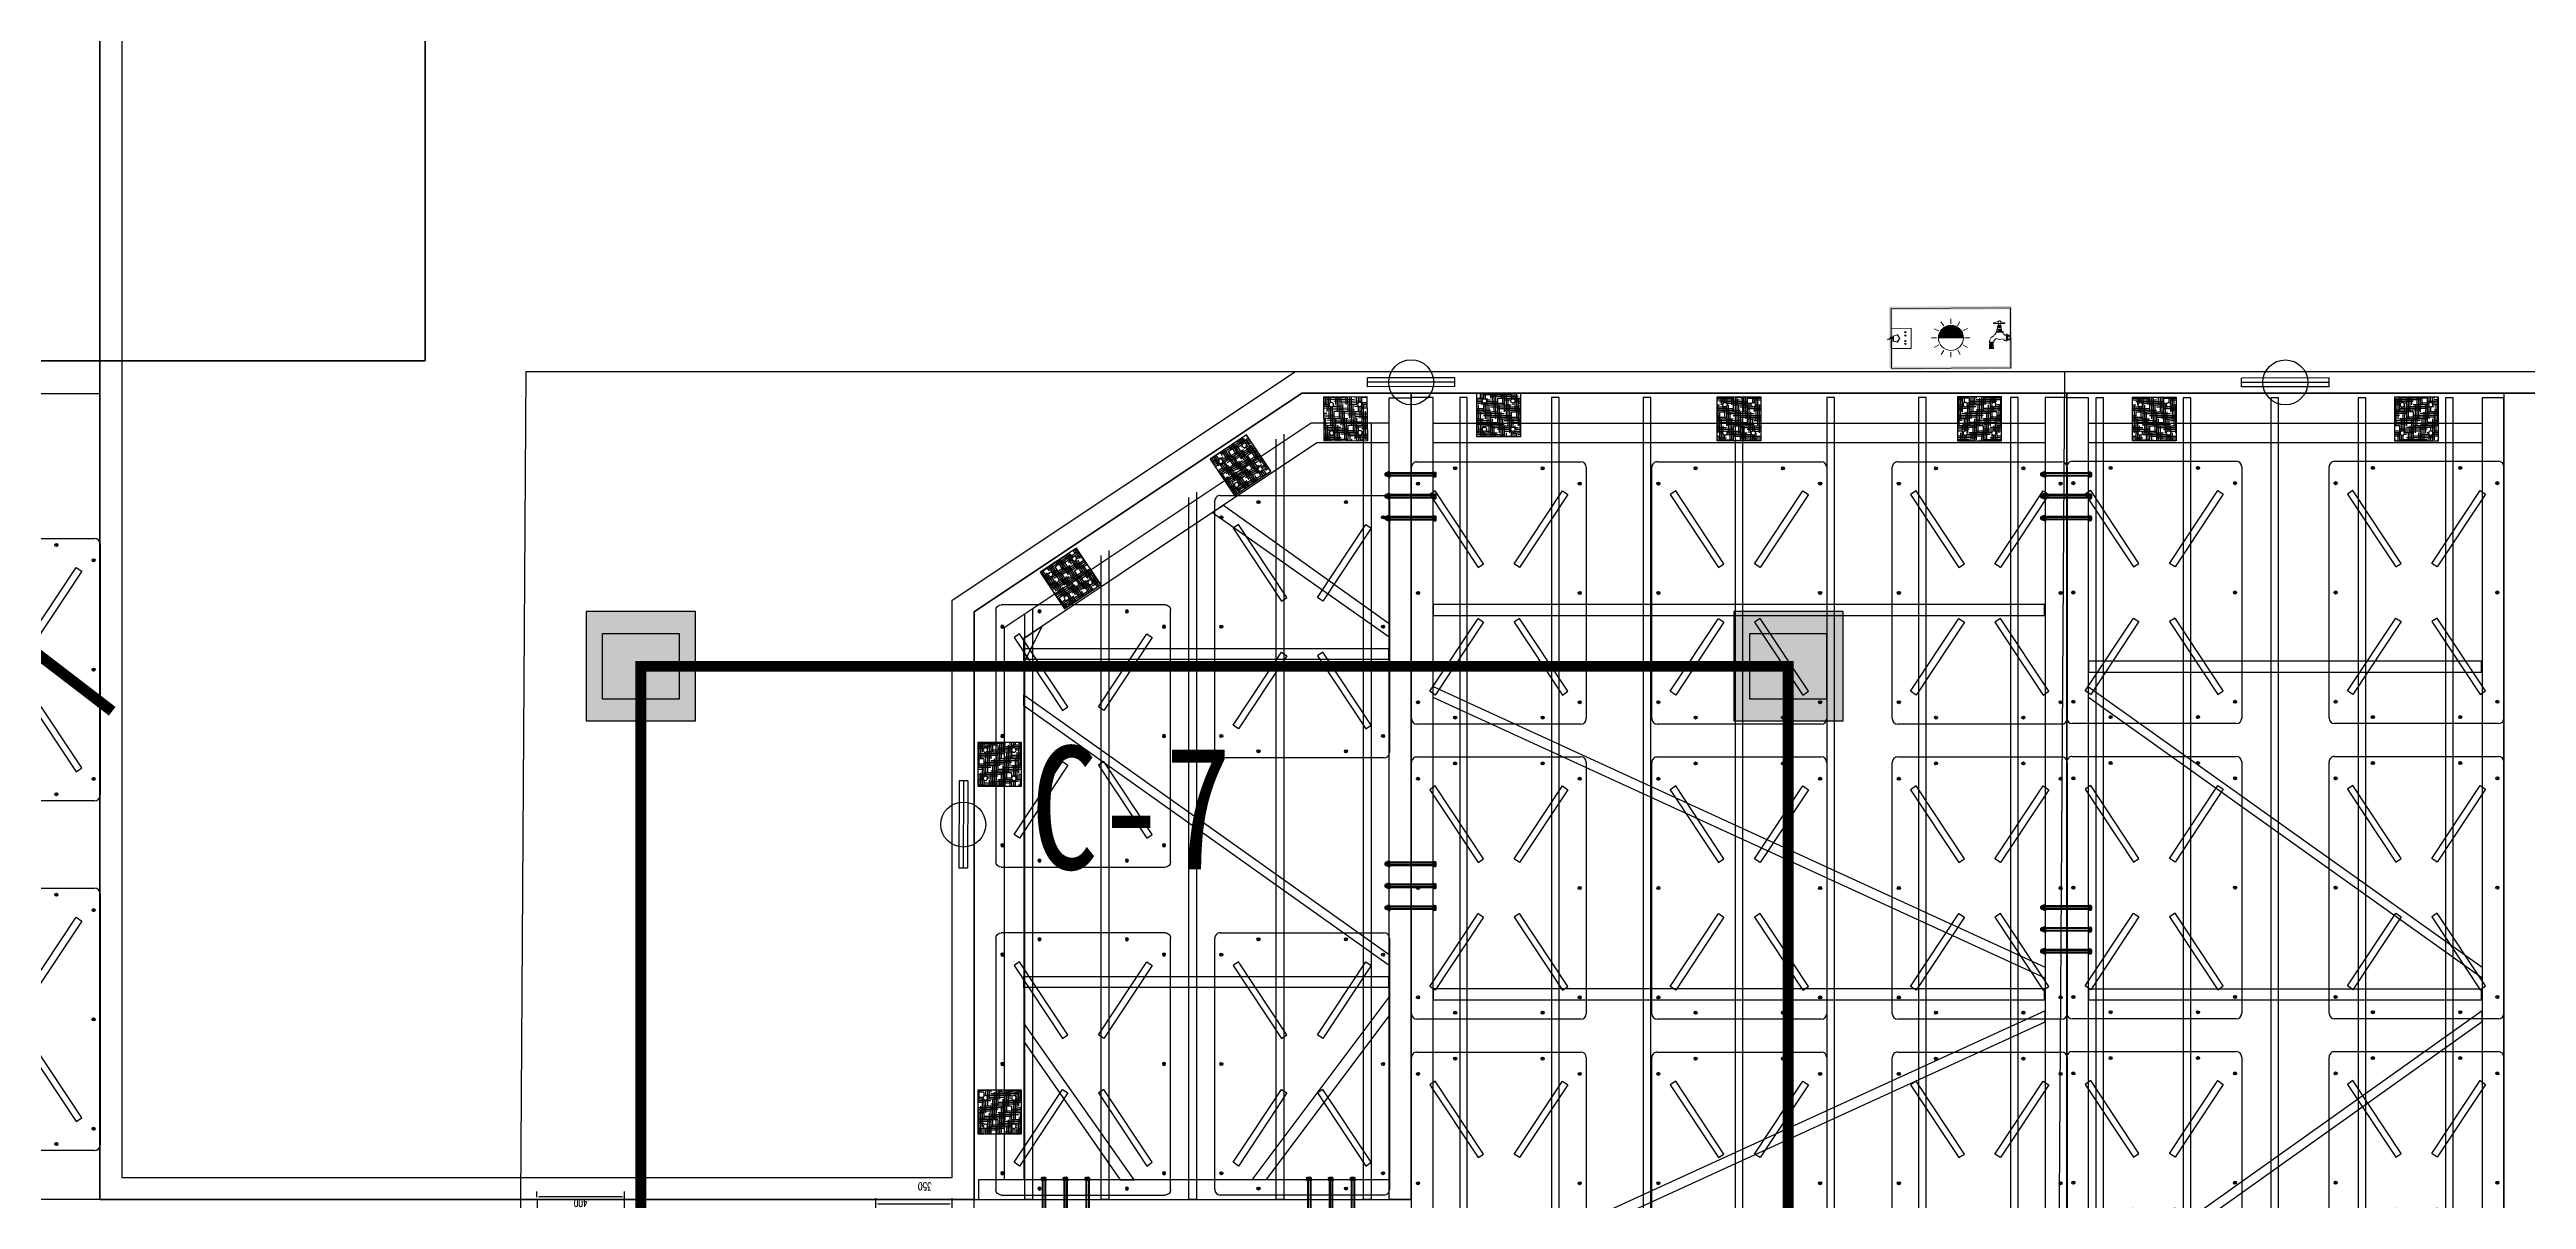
# Model space of a CAD drawing. Extents: x -89702 to 926017, y -610001 to -56924.
# Drawn here: x 324718 to 336052, y -106409 to -101149 of the extents above; entities that cross this region are included whole.
import ezdxf

# ---------------------------------------------------------------- set-up
doc = ezdxf.new("R2010")
doc.units = 0
doc.header["$LTSCALE"] = 10
doc.header["$MEASUREMENT"] = 0
for name, color, linetype in [('BJ02', 2, 'Continuous'), ('C00-00-00', 7, 'Continuous'), ('PUB_TEXT', 7, 'Continuous'), ('W-FLOAT_BOWL浮筒', 253, 'Continuous'), ('W-PLASTIC_RAILINGS塑木栏杆', 6, 'Continuous'), ('W-STEEL_FRAME钢架', 3, 'Continuous'), ('W-STEEL_KEEL钢龙骨', 5, 'Continuous'), ('柱子', 6, 'Continuous'), ('螺栓孔位', 2, 'Continuous'), ('铝合金', 7, 'Continuous')]:
    doc.layers.add(name, color=color, linetype=linetype)
doc.styles.add('STANDARD_T3', font='simplex.shx', dxfattribs={"width": 0.7, "bigfont": 'gbcbig.shx'})
doc.styles.add('黑体', font='simhei.ttf', dxfattribs={"width": 0.8})
doc.dimstyles.new('W&&10', dxfattribs={"dimtxt": 35, "dimasz": 10, "dimexe": 25, "dimexo": 30, "dimgap": 10, "dimtad": 1, "dimdec": 0, "dimzin": 0, "dimdsep": 46, "dimtxsty": 'STANDARD_T3', "dimcen": 0.09, "dimclrd": 1, "dimclre": 1, "dimclrt": 7, "dimazin": 2, "dimtfac": 1, "dimtdec": 0, "dimtix": 1, "dimtmove": 2, "dimatfit": 3, "dimfxl": 0, "dimtolj": 1, "dimtzin": 0, "dimarcsym": 0})

# ---------------------------------------------------------------- blocks, each defined once
blk = doc.blocks.new('0')
at = {"layer": 'BJ02', "color": 5}
blk.add_line((577366, 23437), (579366, 23437), dxfattribs=at)
for points in [[(571366, 27124), (573366, 27124), (573366, 23437), (571366, 23437)], [(579366, 27124), (578866, 27124), (577366, 26124), (577366, 23437), (579366, 23437)], [(582366, 27124), (579366, 27124), (579366, 17124), (582366, 17124)], [(584366, 27124), (582366, 27124), (582366, 17124), (584366, 17124)], [(577366, 23437), (575366, 23437), (575366, 11437), (577366, 11437)]]:
    blk.add_lwpolyline(points, close=True, dxfattribs=at)
at = {"layer": 'PUB_TEXT', "color": 3, "style": '黑体', "width": 0.8}
blk.add_text('C-7', height=563.3, dxfattribs=at).set_placement((577625, 24947))
blk = doc.blocks.new('A$C6B315A5C')
at = {"layer": 'C00-00-00'}
h = blk.add_hatch(color=256, dxfattribs=at)
h.dxf.hatch_style = 2
h.paths.add_polyline_path([(0, 0), (13, 15), (0, 288)])
h = blk.add_hatch(color=256, dxfattribs=at)
h.dxf.hatch_style = 2
h.paths.add_polyline_path([(13, 15), (0, 288), (13, 275)])
h = blk.add_hatch(color=256, dxfattribs=at)
h.dxf.hatch_style = 2
h.paths.add_polyline_path([(0, 288), (13, 275), (552, 288)])
h = blk.add_hatch(color=256, dxfattribs=at)
h.dxf.hatch_style = 2
h.paths.add_polyline_path([(13, 275), (552, 288), (552, 275)])
h = blk.add_hatch(color=256, dxfattribs=at)
h.dxf.hatch_style = 2
h.paths.add_polyline_path([(561, 282), (546, 282), (561, 0)])
h = blk.add_hatch(color=256, dxfattribs=at)
h.dxf.hatch_style = 2
h.paths.add_polyline_path([(546, 282), (561, 0), (546, 15)])
h = blk.add_hatch(color=256, dxfattribs=at)
h.dxf.hatch_style = 2
h.paths.add_polyline_path([(337, 133), (222, 144), (339, 144)])
h = blk.add_hatch(color=256, dxfattribs=at)
h.dxf.hatch_style = 2
h.paths.add_polyline_path([(337, 133), (222, 133), (222, 144)])
h = blk.add_hatch(color=256, dxfattribs=at)
h.dxf.hatch_style = 2
h.paths.add_polyline_path([(334, 123), (222, 133), (337, 133)])
h = blk.add_hatch(color=256, dxfattribs=at)
h.dxf.hatch_style = 2
h.paths.add_polyline_path([(334, 123), (226, 123), (222, 133)])
h = blk.add_hatch(color=256, dxfattribs=at)
h.dxf.hatch_style = 2
h.paths.add_polyline_path([(330, 114), (226, 123), (334, 123)])
h = blk.add_hatch(color=256, dxfattribs=at)
h.dxf.hatch_style = 2
h.paths.add_polyline_path([(330, 114), (231, 114), (226, 123)])
h = blk.add_hatch(color=256, dxfattribs=at)
h.dxf.hatch_style = 2
h.paths.add_polyline_path([(324, 106), (231, 114), (330, 114)])
h = blk.add_hatch(color=256, dxfattribs=at)
h.dxf.hatch_style = 2
h.paths.add_polyline_path([(324, 106), (237, 106), (231, 114)])
h = blk.add_hatch(color=256, dxfattribs=at)
h.dxf.hatch_style = 2
h.paths.add_polyline_path([(561, 0), (546, 15), (0, 0)])
h = blk.add_hatch(color=256, dxfattribs=at)
h.dxf.hatch_style = 2
h.paths.add_polyline_path([(546, 15), (0, 0), (13, 15)])
h = blk.add_hatch(color=256, dxfattribs=at)
h.dxf.hatch_style = 2
h.paths.add_polyline_path([(315, 97), (237, 106), (324, 106)])
h = blk.add_hatch(color=256, dxfattribs=at)
h.dxf.hatch_style = 2
h.paths.add_polyline_path([(315, 97), (246, 97), (237, 106)])
h = blk.add_hatch(color=256, dxfattribs=at)
h.dxf.hatch_style = 2
h.paths.add_polyline_path([(305, 93), (246, 97), (315, 97)])
h = blk.add_hatch(color=256, dxfattribs=at)
h.dxf.hatch_style = 2
h.paths.add_polyline_path([(305, 93), (254, 93), (246, 97)])
h = blk.add_hatch(color=256, dxfattribs=at)
h.dxf.hatch_style = 2
h.paths.add_polyline_path([(296, 89), (254, 93), (305, 93)])
h = blk.add_hatch(color=256, dxfattribs=at)
h.dxf.hatch_style = 2
h.paths.add_polyline_path([(296, 89), (265, 89), (254, 93)])
h = blk.add_hatch(color=256, dxfattribs=at)
h.dxf.hatch_style = 2
h.paths.add_polyline_path([(286, 87), (265, 89), (296, 89)])
h = blk.add_hatch(color=256, dxfattribs=at)
h.dxf.hatch_style = 2
h.paths.add_polyline_path([(286, 87), (275, 87), (265, 89)])
h = blk.add_hatch(color=256, dxfattribs=at)
h.dxf.hatch_style = 2
h.paths.add_polyline_path([(554, 8), (552, 7), (551, 8), (552, 10)])
at = {"layer": 'C00-00-00', "lineweight": 0}
for points in [[(552, 282), (552, 8), (6, 8), (6, 282)], [(491, 169), (487, 174), (483, 169)], [(491, 131), (487, 135), (483, 131)], [(512, 146), (523, 129), (544, 135), (544, 157), (523, 163), (512, 146), (525, 129), (542, 135), (542, 157), (525, 161)]]:
    blk.add_lwpolyline(points, close=True, dxfattribs=at)
for points in [[(279, 210), (279, 233)], [(6, 138), (6, 152)], [(19, 152), (6, 152)], [(19, 138), (6, 138)], [(8, 133), (8, 155)], [(21, 155), (8, 155)], [(21, 133), (8, 133)], [(19, 133), (19, 155)], [(28, 159), (21, 159), (21, 129)], [(28, 150), (21, 150)], [(28, 138), (21, 138)], [(21, 129), (28, 129)], [(25, 150), (28, 157)], [(25, 138), (25, 150)], [(28, 131), (25, 138)], [(32, 133), (28, 133)], [(30, 159), (38, 152)], [(38, 129), (32, 133)], [(74, 148), (57, 152), (40, 150)], [(40, 127), (40, 116)], [(72, 119), (40, 119)], [(47, 114), (40, 116)], [(72, 116), (40, 116)], [(72, 116), (68, 114), (47, 114)], [(47, 114), (47, 106)], [(51, 106), (51, 114)], [(61, 106), (61, 114)], [(68, 114), (68, 106)], [(83, 133), (74, 127), (72, 116)], [(74, 150), (83, 159)], [(83, 159), (83, 165)], [(83, 165), (102, 165)], [(83, 135), (95, 144), (102, 159)], [(85, 195), (85, 191)], [(85, 188), (85, 191)], [(85, 186), (85, 182)], [(85, 180), (85, 182)], [(85, 178), (85, 174)], [(85, 171), (85, 167)], [(85, 165), (85, 167)], [(87, 195), (87, 165)], [(87, 195), (87, 191)], [(87, 188), (87, 191)], [(87, 186), (87, 182)], [(87, 180), (87, 182)], [(87, 178), (87, 174)], [(87, 171), (87, 167)], [(87, 165), (87, 167)], [(89, 195), (89, 191)], [(89, 188), (89, 191)], [(89, 186), (89, 182)], [(89, 180), (89, 182)], [(89, 178), (89, 174)], [(89, 171), (89, 167)], [(89, 165), (89, 167)], [(91, 195), (91, 165)], [(91, 195), (91, 191)], [(91, 188), (91, 191)], [(91, 186), (91, 182)], [(91, 180), (91, 182)], [(91, 178), (91, 174)], [(91, 171), (91, 167)], [(91, 165), (91, 167)], [(93, 195), (93, 191)], [(93, 188), (93, 191)], [(93, 186), (93, 182)], [(93, 180), (93, 182)], [(93, 178), (93, 174)], [(93, 171), (93, 167)], [(93, 165), (93, 167)], [(95, 195), (95, 165)], [(95, 195), (95, 191)], [(95, 188), (95, 191)], [(95, 186), (95, 182)], [(95, 180), (95, 182)], [(95, 178), (95, 174)], [(95, 171), (95, 167)], [(95, 165), (95, 167)], [(97, 195), (97, 191)], [(97, 188), (97, 191)], [(97, 186), (97, 182)], [(97, 180), (97, 182)], [(97, 178), (97, 174)], [(97, 171), (97, 167)], [(97, 165), (97, 167)], [(99, 195), (99, 165)], [(99, 195), (99, 191)], [(99, 188), (99, 191)], [(99, 186), (99, 182)], [(99, 180), (99, 182)], [(99, 178), (99, 174)], [(99, 171), (99, 167)], [(99, 165), (99, 167)], [(102, 195), (102, 191)], [(102, 188), (102, 191)], [(102, 186), (102, 182)], [(102, 180), (102, 182)], [(102, 178), (102, 174)], [(102, 171), (102, 167)], [(102, 165), (102, 167)], [(102, 159), (102, 165)], [(216, 144), (193, 144)], [(224, 176), (203, 188)], [(339, 144), (222, 144)], [(248, 201), (237, 220)], [(311, 201), (324, 220)], [(334, 176), (356, 188)], [(345, 144), (368, 144)], [(552, 142), (552, 191), (461, 191), (461, 99), (552, 99), (552, 140)], [(483, 169), (491, 169)], [(483, 159), (487, 155), (491, 159)], [(483, 159), (491, 159)], [(483, 157), (491, 157)], [(483, 131), (491, 131)], [(483, 119), (487, 114), (491, 119)], [(483, 119), (491, 119)], [(483, 119), (491, 119)], [(489, 169), (485, 169)], [(485, 159), (489, 159)], [(489, 131), (485, 131)], [(485, 119), (489, 119)], [(544, 146), (550, 142), (552, 142), (555, 144), (561, 148), (567, 150)], [(544, 144), (550, 140), (555, 140), (557, 144), (563, 148), (567, 150)], [(567, 150), (569, 150), (567, 150), (569, 152)], [(569, 150), (567, 150), (569, 148)], [(53, 70), (32, 76), (32, 80), (83, 80)], [(47, 106), (51, 106)], [(49, 106), (49, 97), (66, 97)], [(66, 106), (49, 106)], [(49, 93), (49, 91)], [(66, 93), (49, 93)], [(49, 91), (51, 89), (64, 89)], [(53, 66), (49, 80)], [(51, 97), (51, 93)], [(53, 110), (61, 110)], [(53, 89), (53, 93)], [(53, 80), (53, 89)], [(55, 68), (59, 68)], [(59, 89), (59, 93)], [(59, 66), (64, 80)], [(61, 80), (61, 89)], [(61, 70), (83, 76), (83, 80)], [(64, 106), (68, 106)], [(64, 97), (64, 93)], [(66, 93), (66, 91), (64, 89)], [(66, 97), (66, 106)], [(224, 112), (203, 102)], [(248, 89), (237, 70)], [(279, 80), (279, 57)], [(311, 89), (324, 70)], [(334, 112), (356, 102)]]:
    blk.add_lwpolyline(points, dxfattribs=at)
blk.add_circle((279, 144), 57.3, dxfattribs=at)
blk = doc.blocks.new('A$C73584264')
at = {"color": 1}
for p, q in [((0, 102), (398, 144)), ((2, 82), (400, 124)), ((398, 144), (402, 104)), ((0, 102), (4, 62)), ((4, 62), (402, 104))]:
    blk.add_line(p, q, dxfattribs=at)
blk.add_circle((201, 103), 103, dxfattribs=at)
blk = doc.blocks.new('A$Cfdf82907')
at = {"color": 7, "lineweight": 35}
for p, q in [((17844, 22339), (19436, 17599)), ((19436, 17599), (22280, 18554))]:
    blk.add_line(p, q, dxfattribs=at)
at = {"color": 3, "lineweight": 35}
for p, q in [((24076, 20727), (15325, 17788)), ((15325, 17788), (16599, 13996)), ((16599, 13996), (19147, 14852)), ((19147, 14852), (20572, 13749)), ((20572, 13749), (23915, 3795))]:
    blk.add_line(p, q, dxfattribs=at)
at = {"color": 4}
for points in [[(15325, 17788), (16599, 13996), (19147, 14852), (20572, 13749), (23915, 3795)], [(25813, 43136), (29929, 34872), (29171, 26903), (24076, 20727), (15325, 17788)], [(15325, 17788), (16599, 13996), (19147, 14852), (20572, 13749), (23915, 3795)], [(25813, 43136), (29929, 34872), (29171, 26903), (24076, 20727), (15325, 17788)], [(25947, 43091), (30031, 34891), (29268, 26863), (24135, 20642), (15452, 17725), (16662, 14123), (19165, 14964), (20657, 13809), (23978, 3922)]]:
    blk.add_lwpolyline(points, dxfattribs=at)
at = {"color": 1, "const_width": 50}
blk.add_lwpolyline([(17460, 18446), (17622, 18919)], dxfattribs=at)
for p, rotation in [((18383, 14733), 192.2961607709602), ((20923, 13117), 102.5653377163277), ((22196, 9325), 102.5653377163277)]:
    blk.add_blockref('A$C73584264', p, dxfattribs=dict(rotation=rotation))
at = {"color": 1, "lineweight": -3, "rotation": 108.8599224569805}
blk.add_blockref('A$C6B315A5C', (21984, 10797), dxfattribs=at)
blk = doc.blocks.new('柱子')
at = {"layer": '柱子'}
for points in [[(0, 11100), (350, 11100), (350, 10800), (0, 10800)], [(5250, 11100), (5600, 11100), (5600, 10800), (5250, 10800)], [(0, 5700), (350, 5700), (350, 5400), (0, 5400)], [(5250, 5700), (5600, 5700), (5600, 5400), (5250, 5400)], [(0, 300), (350, 300), (350, 0), (0, 0)], [(5250, 300), (5600, 300), (5600, 0), (5250, 0)]]:
    blk.add_lwpolyline(points, close=True, dxfattribs=at)
blk = doc.blocks.new('400柱子')
h = blk.add_hatch(color=1)
h.dxf.hatch_style = 1
h.paths.add_polyline_path([(450, 450), (-50, 450), (-50, -50), (450, -50)])
at = {"layer": '柱子', "color": 2}
blk.add_lwpolyline([(-50, -50), (450, -50), (450, 450), (-50, 450)], close=True, dxfattribs=at)
blk = doc.blocks.new('$matou$00000145')
at = {"layer": 'W-FLOAT_BOWL浮筒'}
for p, q in [((-600, -375), (-600, 375)), ((-575, 400), (575, 400)), ((600, 375), (600, -375)), ((575, -400), (-575, -400))]:
    blk.add_line(p, q, dxfattribs=at)
at = {"layer": 'W-FLOAT_BOWL浮筒', "color": 3}
for p, q in [((-507, 370), (-493, 370)), ((-500, 377), (-500, 363)), ((-7, 370), (7, 370)), ((0, 377), (0, 363)), ((493, 370), (507, 370)), ((500, 377), (500, 363)), ((-577, 200), (-563, 200)), ((-570, 207), (-570, 193)), ((563, 200), (577, 200)), ((570, 207), (570, 193)), ((-577, -200), (-563, -200)), ((-570, -193), (-570, -207)), ((563, -200), (577, -200)), ((570, -193), (570, -207)), ((-507, -370), (-493, -370)), ((-500, -377), (-500, -363)), ((-7, -370), (7, -370)), ((0, -377), (0, -363)), ((493, -370), (507, -370)), ((500, -377), (500, -363))]:
    blk.add_line(p, q, dxfattribs=at)
at = {"layer": 'W-FLOAT_BOWL浮筒', "ltscale": 100}
for points in [[(-450, 316), (-117, 95), (-133, 70), (-467, 291)], [(450, 316), (117, 95), (133, 70), (467, 291)], [(-450, -316), (-117, -95), (-133, -70), (-467, -291)], [(450, -316), (117, -95), (133, -70), (467, -291)]]:
    blk.add_lwpolyline(points, close=True, dxfattribs=at)
at = {"layer": 'W-FLOAT_BOWL浮筒'}
for centre in [(-500, 370), (0, 370), (500, 370), (-570, 200), (570, 200), (-570, -200), (570, -200), (-500, -370), (0, -370), (500, -370)]:
    blk.add_circle(centre, 7, dxfattribs=at)
for centre, start, end in [((-575, 375), 90, 180), ((575, 375), 0, 90), ((-575, -375), 180, 270), ((575, -375), 270, 0)]:
    blk.add_arc(centre, 25, start, end, dxfattribs=at)
blk = doc.blocks.new('*U161')
at = {"layer": 'W-FLOAT_BOWL浮筒', "rotation": 270}
blk.add_blockref('$matou$00000145', (0, 0), dxfattribs=at)
blk = doc.blocks.new('*U162')
at = {"layer": 'W-FLOAT_BOWL浮筒', "color": 0, "linetype": 'ByBlock', "lineweight": -2, "transparency": 16777216}
for p in [(0, 8100), (1200, 8100), (0, 6750), (1200, 6750), (0, 5400), (1200, 5400), (0, 4050), (1200, 4050), (0, 2700), (1200, 2700), (0, 1350), (1200, 1350), (0, 0), (1200, 0)]:
    blk.add_blockref('*U161', p, dxfattribs=at)
blk = doc.blocks.new('*U151')
at = {"layer": 'W-FLOAT_BOWL浮筒', "rotation": 270}
blk.add_blockref('$matou$00000145', (0, 0), dxfattribs=at)
blk = doc.blocks.new('*U152')
at = {"layer": 'W-FLOAT_BOWL浮筒', "color": 0, "linetype": 'ByBlock', "lineweight": -2, "transparency": 16777216}
for p in [(0, 8100), (1100, 8100), (2200, 8100), (0, 6750), (1100, 6750), (2200, 6750), (0, 5400), (1100, 5400), (2200, 5400), (0, 4050), (1100, 4050), (2200, 4050), (0, 2700), (1100, 2700), (2200, 2700), (0, 1350), (1100, 1350), (2200, 1350), (0, 0), (1100, 0), (2200, 0)]:
    blk.add_blockref('*U151', p, dxfattribs=at)
blk = doc.blocks.new('浮箱')
at = {"layer": 'W-FLOAT_BOWL浮筒', "rotation": 270}
blk.add_blockref('$matou$00000145', (0, 0), dxfattribs=at)
blk = doc.blocks.new('*U179')
at = {"layer": 'W-FLOAT_BOWL浮筒'}
blk.add_blockref('浮箱', (0, 0), dxfattribs=at)
blk = doc.blocks.new('*U180')
at = {"layer": 'W-FLOAT_BOWL浮筒', "color": 0, "linetype": 'ByBlock', "lineweight": -2, "transparency": 16777216}
for p in [(0, 2000), (0, 0)]:
    blk.add_blockref('*U179', p, dxfattribs=at)
blk = doc.blocks.new('*U181')
at = {"layer": 'W-FLOAT_BOWL浮筒'}
blk.add_blockref('浮箱', (0, 0), dxfattribs=at)
blk = doc.blocks.new('*U182')
at = {"layer": 'W-FLOAT_BOWL浮筒', "color": 0, "linetype": 'ByBlock', "lineweight": -2, "transparency": 16777216}
for p in [(0, 1500), (0, 0)]:
    blk.add_blockref('*U181', p, dxfattribs=at)
blk = doc.blocks.new('01')
h = blk.add_hatch()
h.set_pattern_fill('HOUND', color=77, scale=5)
h.set_pattern_definition([(0, (0, 0), (31.75, 7.9375), [127, -63.5]), (90, (0, 0), (-7.9375, -31.75), [127, -63.5])])
h.paths.add_polyline_path([(50227, 12928), (50227, 12728), (50427, 12728), (50427, 12928)])
h.paths.add_polyline_path([(50382, 12893, -1), (50402, 12893, -1)], flags=16)
h.paths.add_polyline_path([(50252, 12893, -1), (50272, 12893, -1)], flags=16)
h.paths.add_polyline_path([(50402, 12763, -1), (50382, 12763, -1)], flags=16)
h.paths.add_polyline_path([(50272, 12763, -1), (50252, 12763, -1)], flags=16)
at = {"color": 251}
blk.add_lwpolyline([(50227, 12928), (50427, 12928), (50427, 12728), (50227, 12728)], close=True, dxfattribs=at)
at = {"color": 6}
for centre in [(50262, 12893), (50392, 12893), (50262, 12763), (50392, 12763)]:
    blk.add_circle(centre, 10, dxfattribs=at)
blk = doc.blocks.new('C-1')
at = {"color": 6}
blk.add_lwpolyline([(772003, 55290), (772093, 55290), (772093, 53490), (772003, 53490)], close=True, dxfattribs=at)
at = {"layer": 'W-STEEL_FRAME钢架', "color": 1}
for points in [[(773141, 55287), (773091, 55287), (773091, 53490), (773141, 53490)], [(774491, 55290), (774541, 55290), (773258, 53490), (773208, 53490)], [(774641, 55287), (774591, 55287), (774591, 53490), (774641, 53490)], [(775972, 53490), (776022, 53490), (774740, 55290), (774690, 55290)], [(776140, 55287), (776090, 55287), (776090, 53490), (776140, 53490)], [(777490, 55290), (777540, 55290), (776258, 53490), (776208, 53490)], [(777640, 55287), (777590, 55287), (777590, 53490), (777640, 53490)], [(779003, 53490), (779053, 53490), (777772, 55290), (777722, 55290)], [(779140, 55287), (779090, 55287), (779090, 53490), (779140, 53490)], [(779240, 53490), (779190, 53490), (780472, 55290), (780522, 55290)], [(780640, 55290), (780590, 55290), (780590, 53490), (780640, 53490)]]:
    blk.add_lwpolyline(points, close=True, dxfattribs=at)
at = {"layer": 'W-STEEL_KEEL钢龙骨', "color": 4}
for points in [[(781866, 55158), (771886, 55158), (771886, 55123), (781866, 55123)], [(781866, 54758), (771886, 54758), (771886, 54723), (781866, 54723)], [(781866, 54358), (771886, 54358), (771886, 54323), (781866, 54323)], [(781866, 53958), (771886, 53958), (771886, 53923), (781866, 53923)], [(781866, 53558), (771886, 53558), (771886, 53523), (781866, 53523)]]:
    blk.add_lwpolyline(points, close=True, dxfattribs=at)
at = {"layer": '铝合金', "color": 3}
blk.add_lwpolyline([(781866, 55290), (781866, 55390), (771886, 55390), (771886, 55290), (781866, 55290)], dxfattribs=at)
at = {"layer": '铝合金', "color": 2}
for points in [[(781866, 53390), (781766, 53390), (781766, 55390), (781866, 55390)], [(781866, 53490), (771886, 53490), (771886, 53390), (781866, 53390)]]:
    blk.add_lwpolyline(points, close=True, dxfattribs=at)
at = {"color": 4, "xscale": -1, "rotation": 180}
blk.add_blockref('01', (721656, 67818), dxfattribs=at)
at = {"color": 4}
blk.add_blockref('01', (721656, 40963), dxfattribs=at)
blk = doc.blocks.new('*U1946')
at = {"layer": 'W-STEEL_KEEL钢龙骨', "color": 4}
blk.add_lwpolyline([(17.5, -5040), (17.5, 4940), (-17.5, 4940), (-17.5, -5040)], close=True, dxfattribs=at)
blk = doc.blocks.new('*U1947')
at = {"layer": 'W-STEEL_KEEL钢龙骨', "color": 0, "linetype": 'ByBlock', "lineweight": -2, "transparency": 16777216}
for p in [(0, 0), (420, 0), (840, 0), (1260, 0), (1680, 0), (2100, 0), (2520, 0)]:
    blk.add_blockref('*U1946', p, dxfattribs=at)
blk = doc.blocks.new('C-2')
at = {"color": 6}
blk.add_lwpolyline([(594561, 64256), (594561, 64166), (591761, 64166), (591761, 64256)], close=True, dxfattribs=at)
at = {"layer": 'W-STEEL_FRAME钢架', "color": 1}
for points in [[(594558, 63376), (594558, 63426), (591761, 63426), (591761, 63376)], [(594561, 61768), (594561, 61718), (591761, 63001), (591761, 63051)], [(594558, 61618), (594558, 61668), (591761, 61668), (591761, 61618)], [(591761, 60287), (591761, 60237), (594561, 61518), (594561, 61568)], [(594558, 60118), (594558, 60168), (591761, 60168), (591761, 60118)], [(594561, 58768), (594561, 58718), (591761, 60001), (591761, 60051)], [(594558, 58618), (594558, 58668), (591761, 58668), (591761, 58618)], [(591761, 57305), (591761, 57255), (594561, 58537), (594561, 58587)], [(594558, 57118), (594558, 57168), (591761, 57168), (591761, 57118)], [(591761, 57018), (591761, 57068), (594561, 55787), (594561, 55737)], [(594561, 55619), (594561, 55669), (591761, 55669), (591761, 55619)]]:
    blk.add_lwpolyline(points, close=True, dxfattribs=at)
at = {"layer": '铝合金', "color": 2}
for points in [[(591761, 54393), (591761, 64373), (591661, 64373), (591661, 54393)], [(591761, 54393), (591761, 54493), (594561, 54493), (594561, 54393)]]:
    blk.add_lwpolyline(points, close=True, dxfattribs=at)
blk.add_lwpolyline([(594561, 54393), (594661, 54393), (594661, 64373), (594561, 64373), (594561, 54393)], dxfattribs=at)
at = {"color": 4, "rotation": 270}
for p in [(579233, 114620), (580333, 114603)]:
    blk.add_blockref('01', p, dxfattribs=at)
at = {"color": 4, "xscale": -1, "rotation": 90}
blk.add_blockref('01', (607089, 114603), dxfattribs=at)
at = {"layer": 'W-STEEL_KEEL钢龙骨'}
blk.add_blockref('*U1947', (591900, 59433), dxfattribs=at)
blk = doc.blocks.new('1')
at = {"lineweight": -3}
for p, q in [((-1521938, 1214338), (-1521935, 1214338)), ((-1521938, 1214336), (-1521931, 1214336)), ((-1521938, 1214336), (-1521914, 1214336)), ((-1521936, 1214341), (-1521936, 1214346)), ((-1521936, 1214346), (-1521916, 1214346)), ((-1521935, 1214341), (-1521936, 1214341)), ((-1521934, 1214347), (-1521932, 1214347)), ((-1521933, 1214352), (-1521931, 1214355)), ((-1521933, 1214136), (-1521933, 1214352)), ((-1521919, 1214352), (-1521933, 1214352)), ((-1521932, 1214347), (-1521919, 1214347)), ((-1521932, 1214346), (-1521932, 1214341)), ((-1521921, 1214355), (-1521931, 1214355)), ((-1521919, 1214352), (-1521921, 1214355)), ((-1521919, 1214347), (-1521921, 1214347)), ((-1521921, 1214346), (-1521921, 1214341)), ((-1521919, 1214136), (-1521919, 1214352)), ((-1521917, 1214341), (-1521916, 1214341)), ((-1521914, 1214338), (-1521917, 1214338)), ((-1521916, 1214341), (-1521916, 1214346)), ((-1521938, 1214136), (-1521931, 1214136)), ((-1521938, 1214136), (-1521914, 1214136)), ((-1521938, 1214134), (-1521935, 1214134)), ((-1521935, 1214131), (-1521936, 1214131)), ((-1521936, 1214131), (-1521936, 1214126)), ((-1521936, 1214126), (-1521916, 1214126)), ((-1521934, 1214125), (-1521932, 1214125)), ((-1521932, 1214126), (-1521932, 1214131)), ((-1521932, 1214125), (-1521919, 1214125)), ((-1521921, 1214126), (-1521921, 1214131)), ((-1521919, 1214125), (-1521921, 1214125)), ((-1521914, 1214134), (-1521917, 1214134)), ((-1521917, 1214131), (-1521916, 1214131)), ((-1521916, 1214131), (-1521916, 1214126))]:
    blk.add_line(p, q, dxfattribs=at)
at = {"color": 1}
for p, q in [((-1521936, 1214346), (-1521934, 1214347)), ((-1521919, 1214347), (-1521916, 1214346))]:
    blk.add_line(p, q, dxfattribs=at)
at = {"color": 6, "lineweight": -3}
for p, q in [((-1521931, 1214136), (-1521931, 1214355)), ((-1521921, 1214136), (-1521921, 1214355))]:
    blk.add_line(p, q, dxfattribs=at)
at = {"lineweight": -3}
for points in [[(-1521933, 1214336), (-1521938, 1214336), (-1521938, 1214338), (-1521914, 1214338), (-1521914, 1214336), (-1521919, 1214336)], [(-1521935, 1214338), (-1521935, 1214341), (-1521917, 1214341), (-1521917, 1214338)], [(-1521933, 1214136), (-1521938, 1214136), (-1521938, 1214134), (-1521914, 1214134), (-1521914, 1214136), (-1521919, 1214136)], [(-1521935, 1214134), (-1521935, 1214131), (-1521917, 1214131), (-1521917, 1214134)]]:
    blk.add_lwpolyline(points, dxfattribs=at)
for centre, radius, start, end in [((-1521934, 1214129), 3.22, 223.6028, 316.3972), ((-1521926, 1214140), 14.7, 248.7607, 291.2393), ((-1521919, 1214129), 3.22, 223.6028, 316.3972)]:
    blk.add_arc(centre, radius, start, end, dxfattribs=at)
blk = doc.blocks.new('螺栓孔位')
at = {"layer": '螺栓孔位', "color": 1, "rotation": 270}
for p in [(-1214244, -1521833), (-1214244, -1521933), (-1214244, -1522033)]:
    blk.add_blockref('1', p, dxfattribs=at)
blk = doc.blocks.new('C-7')
at = {"layer": 'BJ02'}
blk.add_lwpolyline([(586270, 23822), (586270, 23822)], dxfattribs=at)
at = {"layer": 'W-STEEL_FRAME钢架', "color": 1}
for points in [[(586270, 26350), (586270, 26410), (585511, 26952), (585461, 26919)], [(586267, 26297), (586267, 26247), (584597, 26247), (584597, 26297)], [(586270, 24897), (586270, 24847), (584597, 26035), (584597, 26085)], [(586267, 24797), (586267, 24747), (584597, 24747), (584597, 24797)], [(585705, 23867), (585642, 23867), (586270, 24703), (586270, 24619)], [(585039, 23867), (585102, 23867), (584597, 24584), (584597, 24500)]]:
    blk.add_lwpolyline(points, close=True, dxfattribs=at)
at = {"layer": 'W-STEEL_KEEL钢龙骨', "color": 4}
for points in [[(586187, 27328), (586187, 23777), (586152, 23777), (586152, 27328)], [(585787, 27278), (585787, 23777), (585752, 23777), (585752, 27255)], [(585387, 27012), (585387, 23777), (585352, 23777), (585352, 26988)], [(584987, 26745), (584987, 23777), (584952, 23777), (584952, 26722)], [(584638, 26478), (584638, 23777), (584603, 23777), (584603, 26455)]]:
    blk.add_lwpolyline(points, dxfattribs=at)
at = {"layer": 'W-STEEL_KEEL钢龙骨', "color": 1}
blk.add_lwpolyline([(584597, 26234), (584597, 26343), (584681, 26399), (584597, 26234)], dxfattribs=at)
at = {"layer": '铝合金', "color": 2}
blk.add_lwpolyline([(586270, 27444), (586370, 27444), (586370, 23777), (586270, 23777), (586270, 27444)], dxfattribs=at)
at = {"layer": '铝合金', "color": 6}
for points in [[(586270, 27328), (585912, 27328), (584507, 26392), (584507, 23867)], [(586270, 27238), (585939, 27238), (584597, 26343), (584597, 23867)]]:
    blk.add_lwpolyline(points, dxfattribs=at)
at = {"layer": '铝合金', "color": 2}
blk.add_lwpolyline([(586270, 23777), (586270, 23867), (584390, 23867), (584390, 23777)], close=True, dxfattribs=at)
at = {"color": 4, "xscale": -1}
for p, rotation in [((535634, 39740), 180.4962871280426), ((536598, 9895), 213.6880317953241), ((535820, 9377), 213.6880317953241), ((597315, 76095), 90.00000000000007), ((597315, 74504), 90.00000000000007)]:
    blk.add_blockref('01', p, dxfattribs=dict(at, rotation=rotation))
blk = doc.blocks.new('*D1954')
at = {"color": 1, "lineweight": -2, "transparency": 16777216}
for p, q in [((384746, -105126), (384772, -105126)), ((384747, -105516), (384747, -105136)), ((384666, -105526), (384772, -105526))]:
    blk.add_line(p, q, dxfattribs=at)
at = {"color": 1, "transparency": 16777216}
for points in [[(384745, -105136), (384748, -105136), (384747, -105126)], [(384745, -105516), (384748, -105516), (384747, -105526)]]:
    blk.add_solid(points, dxfattribs=at)
at = {"layer": 'Defpoints', "color": 0, "transparency": 16777216}
for p in [(384716, -105126), (384747, -105126), (384636, -105526)]:
    blk.add_point(p, dxfattribs=at)
at = {"color": 7, "transparency": 16777216, "insert": (384719, -105326), "char_height": 35, "attachment_point": 5, "rotation": 90, "style": 'STANDARD_T3'}
blk.add_mtext('\\A1;400', dxfattribs=at)
blk = doc.blocks.new('*D1955')
at = {"color": 1, "lineweight": -2, "transparency": 16777216}
for p, q in [((384666, -106676), (384741, -106676)), ((384716, -106686), (384716, -107016)), ((384601, -107026), (384741, -107026))]:
    blk.add_line(p, q, dxfattribs=at)
at = {"color": 1, "transparency": 16777216}
for points in [[(384714, -106686), (384717, -106686), (384716, -106676)], [(384714, -107016), (384717, -107016), (384716, -107026)]]:
    blk.add_solid(points, dxfattribs=at)
at = {"layer": 'Defpoints', "color": 0, "transparency": 16777216}
for p in [(384636, -106676), (384571, -107026), (384716, -107026)]:
    blk.add_point(p, dxfattribs=at)
at = {"color": 7, "transparency": 16777216, "insert": (384795, -106901), "char_height": 35, "attachment_point": 5, "rotation": 90, "style": 'STANDARD_T3'}
blk.add_mtext('\\A1;350', dxfattribs=at)
blk = doc.blocks.new('*U1960')
at = {"layer": 'W-FLOAT_BOWL浮筒'}
blk.add_blockref('浮箱', (0, 0), dxfattribs=at)
blk = doc.blocks.new('*U1961')
at = {"layer": 'W-FLOAT_BOWL浮筒', "color": 0, "linetype": 'ByBlock', "lineweight": -2, "transparency": 16777216}
for p in [(0, 1600), (1200, 1600), (0, 0), (1200, 0)]:
    blk.add_blockref('*U1960', p, dxfattribs=at)
blk = doc.blocks.new('C-10')
at = {"color": 2}
dim = blk.add_linear_dim(base=(384746.6, -105126.2), p1=(384635.6, -105526.2), p2=(384715.6, -105126.2), angle=90, dimstyle='W&&10', dxfattribs=at)
dim.commit()
dim.dimension.update_dxf_attribs({"geometry": '*D1954', "text_midpoint": (384719.1, -105326.2)})
dim = blk.add_linear_dim(base=(384715.6, -107026.2), p1=(384635.6, -106676.2), p2=(384570.6, -107026.2), angle=90, dimstyle='W&&10', dxfattribs=at)
dim.commit()
dim.dimension.update_dxf_attribs({"geometry": '*D1955', "text_midpoint": (384794.9, -106901.2), "dimtype": 128})

msp = doc.modelspace()

# ---------------------------------------------------------------- linework, layer by layer
at = {"color": 6, "const_width": 50}
msp.add_lwpolyline([(327423.9, -103970.1), (332673.9, -103970.1), (332673.9, -109370.1), (332673.9, -114770.1), (327423.9, -114770.1), (327423.9, -109370.1), (327423.9, -103970.1)], dxfattribs=at)
at = {"layer": 'W-PLASTIC_RAILINGS塑木栏杆', "color": 3}
msp.add_lwpolyline([(326899.8, -102621.1), (333937.4, -102621.1), (333839.9, -117763.1), (326802.3, -117763.1)], close=True, dxfattribs=at)

# ---------------------------------------------------------------- block references
at = {"rotation": 71.43466228436047}
msp.add_blockref('A$Cfdf82907', (336932.1, -126599.9), dxfattribs=at)
at = {"layer": 'BJ02'}
for name, p in [('0', (-248417, -129845.5)), ('C-7', (-255421.4, -130186)), ('C-2', (-260712, -167114))]:
    msp.add_blockref(name, p, dxfattribs=at)
at = {"layer": 'BJ02', "color": 1}
for name, p, rotation in [('C-1', (280558.5, 669144.6), 269.9999999999999), ('C-10', (221822.4, -491144.4), 90)]:
    msp.add_blockref(name, p, dxfattribs=dict(at, rotation=rotation))
at = {"layer": 'W-FLOAT_BOWL浮筒'}
for name, p in [('*U152', (331349.9, -111734.5)), ('*U162', (334348.7, -111732.4)), ('*U180', (330449.9, -105788.9)), ('*U1961', (323349.7, -105585.2))]:
    msp.add_blockref(name, p, dxfattribs=at)
at = {"layer": 'W-FLOAT_BOWL浮筒', "xscale": -1}
msp.add_blockref('*U182', (329447.9, -105788.9), dxfattribs=at)
at = {"layer": '柱子', "color": 2}
for p in [(327223.9, -104170.1), (332475.5, -104170.1)]:
    msp.add_blockref('400柱子', p, dxfattribs=at)
at = {"layer": '柱子', "color": 1}
msp.add_blockref('柱子', (327248.9, -114920.1), dxfattribs=at)
msp.add_blockref('柱子', (327248.9, -114920.1), dxfattribs=at)
at = {"layer": '螺栓孔位', "xscale": -1}
for p in [(330941.2, -103184.9), (330942.7, -103187), (333941, -103184.7), (333942.5, -103186.7), (330941.2, -104966.7), (330941.2, -104967), (330942.7, -104969), (333941.2, -105166.1), (333942.7, -105168.1)]:
    msp.add_blockref('螺栓孔位', p, dxfattribs=at)
at = {"layer": '螺栓孔位', "xscale": -1, "rotation": 90}
for p in [(329359.8, -106426.5), (329361.3, -106428.5), (330573.7, -106426.5), (330575.2, -106428.5)]:
    msp.add_blockref('螺栓孔位', p, dxfattribs=at)

doc.saveas('drawing.dxf')
